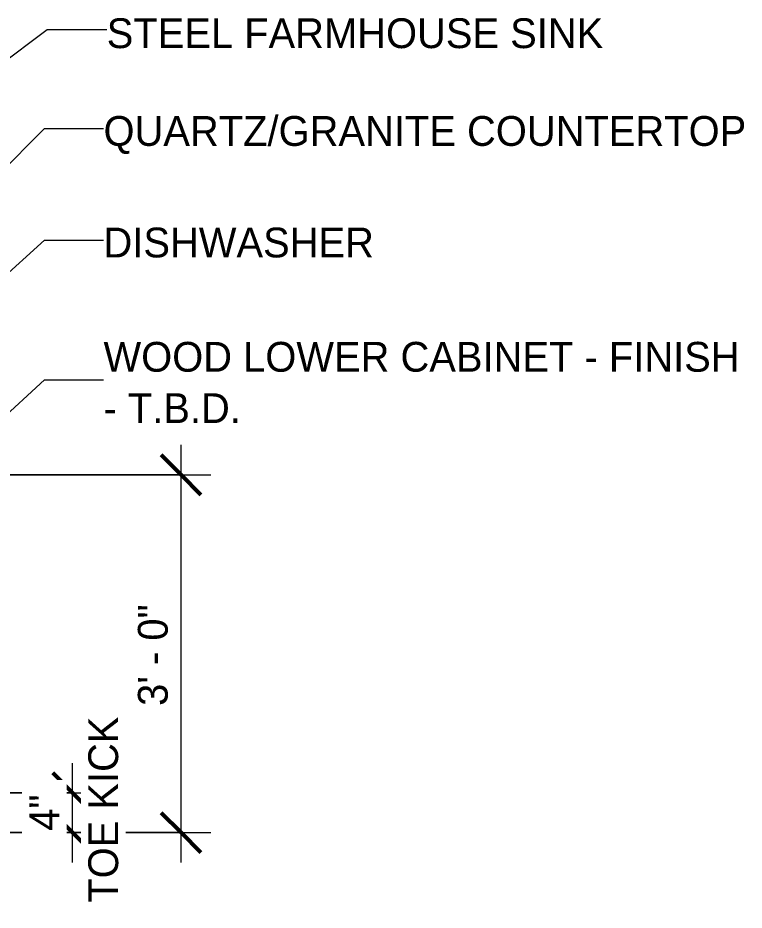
# Model space of a CAD drawing. Header units: inches. Extents: x 2887 to 5387, y 120 to 10852.
# Drawn here: x 5314 to 5387.1, y 128.2 to 218 of the extents above; entities that cross this region are included whole.
import ezdxf

# ---------------------------------------------------------------- set-up
doc = ezdxf.new("R2010")
doc.units = ezdxf.units.IN
doc.header["$MEASUREMENT"] = 0
for name, color, linetype, lineweight in [('A-ANNO-DIMS', 211, 'Continuous', 9), ('A-ANNO-DIMS-32', 211, 'Continuous', 9), ('A-ANNO-NOTE', 131, 'Continuous', 9), ('G-ANNO-TEXT', 231, 'Continuous', 9)]:
    doc.layers.add(name, color=color, linetype=linetype, lineweight=lineweight)
doc.styles.add('Century Gothic', font='ufonts.com_century-gothic.ttf', dxfattribs={"height": 3})
doc.dimstyles.new('OD_1__HACK_2', dxfattribs={"dimscale": 12, "dimtxt": 3.132505, "dimasz": 0.333333, "dimexe": 0.25, "dimexo": 0.166667, "dimgap": 0.041667, "dimtad": 1, "dimdec": 0, "dimzin": 3, "dimdsep": 46, "dimlunit": 4, "dimtxsty": 'Century Gothic', "dimblk1": 'OBLIQUE', "dimblk2": 'OBLIQUE', "dimsah": 1, "dimcen": 0.09, "dimdle": 0.25, "dimazin": 0, "dimtfac": 1, "dimtdec": 4, "dimtix": 1, "dimtmove": 0, "dimatfit": 3, "dimfxl": 1, "dimtvp": 1, "dimtfill": 1, "dimfrac": 2, "dimtolj": 1, "dimtzin": 0, "dimarcsym": 2})

# ---------------------------------------------------------------- blocks, each defined once
blk = doc.blocks.new('DIMBLOCK191-2ND _ 3RD FLOOR - 1BD B _ C - ADA TYPE B - KITCHEN SIDE WING')
at = {"layer": 'A-ANNO-DIMS-32'}
for p, q in [((5330.436, 133), (5330.436, 175)), ((5248.909, 172), (5333.436, 172)), ((5330.436, 172), (5248.909, 172)), ((5309.309, 136), (5333.436, 136)), ((5330.436, 136), (5309.309, 136))]:
    blk.add_line(p, q, dxfattribs=at)
at = {"layer": 'A-ANNO-DIMS-32', "lineweight": 50}
for p, q in [((5330.436, 172), (5328.436, 174)), ((5330.436, 172), (5332.436, 170)), ((5330.436, 136), (5328.436, 138)), ((5330.436, 136), (5332.436, 134))]:
    blk.add_line(p, q, dxfattribs=at)
at = {"layer": 'A-ANNO-DIMS-32', "color": 0, "insert": (5326.091, 148.754), "char_height": 3, "width": 12.58969, "attachment_point": 1, "rotation": 90, "line_spacing_factor": 0.984502, "style": 'Century Gothic', "bg_fill": 3, "box_fill_scale": 1.25, "bg_fill_color": 256, "bg_fill_true_color": 13158600, "bg_fill_transparency": 0}
blk.add_mtext('3\' - 0"', dxfattribs=at)
blk = doc.blocks.new('_Oblique')
at = {"color": 0, "linetype": 'ByBlock', "lineweight": -2}
blk.add_line((-0.5, -0.5), (0.5, 0.5), dxfattribs=at)
blk = doc.blocks.new('DIMBLOCK192-2ND _ 3RD FLOOR - 1BD B _ C - ADA TYPE B - KITCHEN SIDE WING')
at = {"layer": 'A-ANNO-DIMS-32'}
for p, q in [((5319.527, 133), (5319.527, 143)), ((5309.309, 140), (5322.527, 140)), ((5319.527, 140), (5309.309, 140)), ((5309.309, 136), (5322.527, 136)), ((5319.527, 136), (5309.309, 136))]:
    blk.add_line(p, q, dxfattribs=at)
at = {"layer": 'A-ANNO-DIMS-32', "lineweight": 50}
for p, q in [((5319.527, 140), (5317.527, 142)), ((5319.527, 140), (5321.527, 138)), ((5319.527, 136), (5317.527, 138)), ((5319.527, 136), (5321.527, 134))]:
    blk.add_line(p, q, dxfattribs=at)
at = {"layer": 'A-ANNO-DIMS-32', "color": 0, "char_height": 3, "attachment_point": 1, "rotation": 90, "line_spacing_factor": 0.984502, "style": 'Century Gothic', "bg_fill": 3, "box_fill_scale": 1.25, "bg_fill_color": 256, "bg_fill_true_color": 13158600, "bg_fill_transparency": 0}
for s, insert, width in [('TOE KICK', (5321.105, 128.951), 21.7187), ('4"', (5315.182, 136.185), 4.35567)]:
    blk.add_mtext(s, dxfattribs=dict(at, insert=insert, width=width))

msp = doc.modelspace()

# ---------------------------------------------------------------- linework, layer by layer
at = {"layer": 'A-ANNO-NOTE'}
msp.add_line((5316.954, 216.798), (5322.956, 216.798), dxfattribs=at)
at = {"layer": 'G-ANNO-TEXT'}
for p, q in [((5316.701, 206.843), (5322.633, 206.843)), ((5316.701, 195.62), (5322.633, 195.62)), ((5316.701, 181.538), (5322.633, 181.538))]:
    msp.add_line(p, q, dxfattribs=at)

# ---------------------------------------------------------------- texts
at = {"layer": 'A-ANNO-NOTE', "insert": (5322.956, 217.927), "char_height": 3, "width": 57.368, "attachment_point": 1, "style": 'Century Gothic'}
msp.add_mtext('STEEL FARMHOUSE SINK', dxfattribs=at)
at = {"layer": 'G-ANNO-TEXT', "char_height": 3, "attachment_point": 1, "style": 'Century Gothic'}
for s, insert, width in [('QUARTZ/GRANITE COUNTERTOP', (5322.633, 208.092), 78.376), ('DISHWASHER', (5322.633, 196.869), 31.916), ('WOOD LOWER CABINET - FINISH', (5322.633, 185.37), 78.982), ('- T.B.D.', (5322.633, 180.204), 16.362)]:
    msp.add_mtext(s, dxfattribs=dict(at, insert=insert, width=width))

# ---------------------------------------------------------------- dimensions: what is measured, and where the dimension line sits
at = {"layer": 'A-ANNO-DIMS'}
dim = msp.add_linear_dim(base=(5330.436, 172), p1=(5307.309, 136), p2=(5246.909, 172), angle=90, dimstyle='OD_1__HACK_2', override={"dimpost": '<>', "dimfxl": 70.314721}, dxfattribs=at)
dim.commit()
dim.dimension.update_dxf_attribs({"geometry": 'DIMBLOCK191-2ND _ 3RD FLOOR - 1BD B _ C - ADA TYPE B - KITCHEN SIDE WING', "text_midpoint": (5328.361, 154)})

# ---------------------------------------------------------------- next in the draw order: linework, layer by layer
at = {"layer": 'A-ANNO-NOTE'}
msp.add_line((5248.976, 165.827), (5316.954, 216.798), dxfattribs=at)
at = {"layer": 'G-ANNO-TEXT'}
for p, q in [((5280.824, 170.83), (5316.701, 206.843)), ((5276.06, 158.833), (5316.701, 195.62)), ((5294.663, 161.405), (5316.701, 181.538))]:
    msp.add_line(p, q, dxfattribs=at)

# ---------------------------------------------------------------- next in the draw order: dimensions: what is measured, and where the dimension line sits
at = {"layer": 'A-ANNO-DIMS'}
dim = msp.add_linear_dim(base=(5319.527, 140), p1=(5307.309, 136), p2=(5307.309, 140), angle=90, text='<>\\XTOE KICK', dimstyle='OD_1__HACK_2', override={"dimpost": '<>', "dimfxl": 4}, dxfattribs=at)
dim.commit()
dim.dimension.update_dxf_attribs({"geometry": 'DIMBLOCK192-2ND _ 3RD FLOOR - 1BD B _ C - ADA TYPE B - KITCHEN SIDE WING', "text_midpoint": (5319.527, 138)})

doc.saveas('drawing.dxf')
